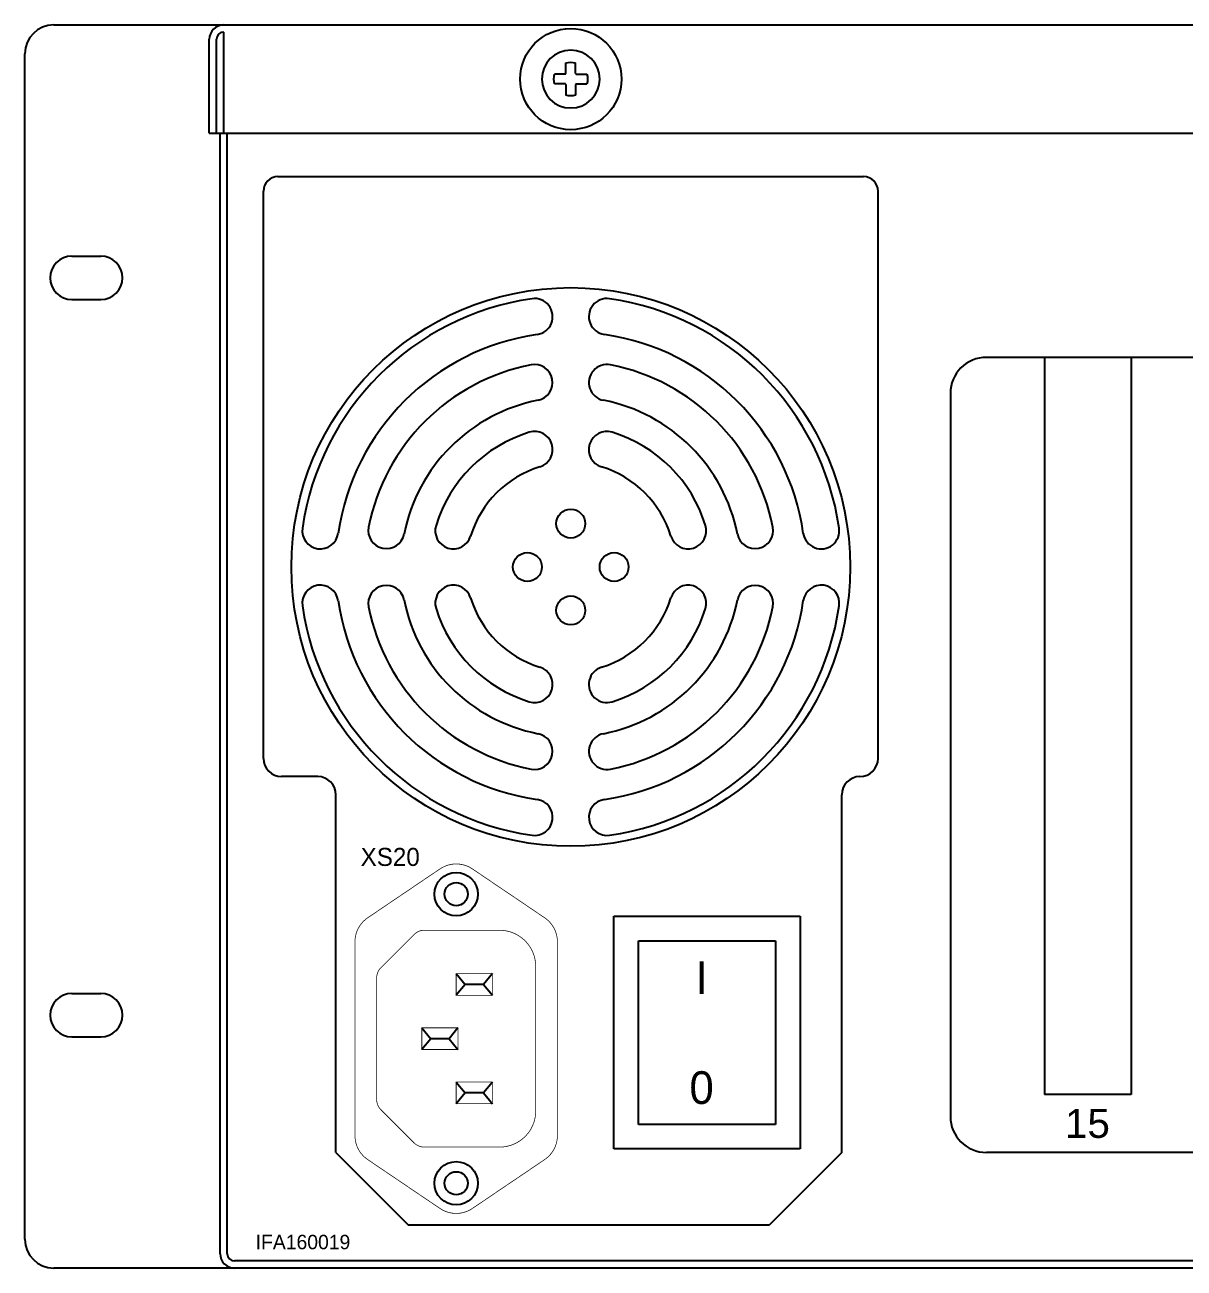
# Model space of a CAD drawing. Extents: x -2364 to 9601, y -871 to 1549.
# Drawn here: x -1184.8 to -1024.5, y 930.8 to 1102.8 of the extents above; entities that cross this region are included whole.
import ezdxf
from ezdxf.enums import TextEntityAlignment as Align

# ---------------------------------------------------------------- set-up
doc = ezdxf.new("R2010")
doc.units = 0
doc.layers.get('0').update_dxf_attribs({"linetype": 'CONTINUOUS'})

# ---------------------------------------------------------------- blocks, each defined once
blk = doc.blocks.new('DIN7985_M4_TV')
for p, q in [((-0.67, 0.75), (-0.67, 2.24)), ((0.67, 0.75), (0.67, 2.24)), ((-0.75, 0.67), (-2.24, 0.67)), ((0.75, 0.67), (2.24, 0.67)), ((-0.75, -0.67), (-2.24, -0.67)), ((-0.67, -0.75), (-0.67, -2.24)), ((0.67, -0.75), (0.67, -2.24)), ((0.75, -0.67), (2.24, -0.67))]:
    blk.add_line(p, q)
blk.add_circle((0, 0), 4)
for radius, start, end in [(2.33, 73.3985, 106.6015), (2.33, 163.3985, 196.6015), (1, 131.8103, 138.1897), (1, 41.8103, 48.1897), (2.33, 343.3985, 16.6015), (1, 221.8103, 228.1897), (1, 311.8103, 318.1897), (2.33, 253.3985, 286.6015)]:
    blk.add_arc((0, 0), radius, start, end)

msp = doc.modelspace()

# ---------------------------------------------------------------- linework, layer by layer
for p, q in [((-1180.83601, 1102.82924), (-709.83601, 1102.82924)), ((-1157.33601, 1102.82924), (-731.33601, 1102.82924)), ((-1159.33601, 1087.82924), (-1159.33601, 1100.82924)), ((-1158.33601, 1087.82924), (-1158.33601, 1100.82924)), ((-1157.33601, 1101.82924), (-1157.33601, 1101.82924)), ((-1157.33601, 1087.82924), (-1157.33601, 1101.82924)), ((-1184.83601, 934.82924), (-1184.83601, 1098.82924)), ((-1159.33601, 1087.82924), (-729.33601, 1087.82924)), ((-1157.83601, 932.82924), (-1157.83601, 1087.82924)), ((-1156.83601, 932.82924), (-1156.83601, 1087.82924)), ((-1149.83601, 1081.82924), (-1068.83601, 1081.82924)), ((-1151.83601, 1001.32924), (-1151.83601, 1079.82924)), ((-1066.83601, 1001.32924), (-1066.83601, 1079.82924)), ((-1178.33601, 1070.82924), (-1174.33601, 1070.82924)), ((-1178.33601, 1064.82924), (-1174.33601, 1064.82924)), ((-751.83601, 1056.82924), (-1051.83601, 1056.82924)), ((-1043.83601, 1056.82924), (-1043.83601, 954.82924)), ((-1031.83601, 1056.82924), (-1031.83601, 954.82924)), ((-1031.83601, 1056.82924), (-1031.83601, 954.82924)), ((-1056.83601, 1051.82924), (-1056.83601, 951.82924)), ((-1144.33601, 998.82924), (-1149.33601, 998.82924)), ((-1069.33601, 998.82924), (-1069.33601, 998.82924)), ((-1141.83601, 946.82924), (-1141.83601, 996.32924)), ((-1071.83601, 946.82924), (-1071.83601, 996.32924)), ((-1103.37054, 947.32621), (-1103.37054, 979.50516)), ((-1103.37054, 979.50516), (-1077.60573, 979.50516)), ((-1077.60573, 979.50516), (-1077.60573, 947.32621)), ((-1099.97876, 950.71799), (-1099.97876, 976.11339)), ((-1099.97876, 976.11339), (-1080.99751, 976.11339)), ((-1080.99751, 976.11339), (-1080.99751, 950.71799)), ((-1125.1819, 971.57252), (-1123.9473, 970.07252)), ((-1120.1819, 971.57252), (-1121.4165, 970.07252)), ((-1178.33601, 968.82924), (-1174.33601, 968.82924)), ((-1123.9473, 970.07252), (-1125.1819, 968.57252)), ((-1121.4165, 970.07252), (-1123.9473, 970.07252)), ((-1121.4165, 970.07252), (-1120.1819, 968.57252)), ((-1129.9319, 964.07252), (-1128.6973, 962.57252)), ((-1124.9319, 964.07252), (-1126.1665, 962.57252)), ((-1178.33601, 962.82924), (-1174.33601, 962.82924)), ((-1128.6973, 962.57252), (-1129.9319, 961.07252)), ((-1126.1665, 962.57252), (-1128.6973, 962.57252)), ((-1126.1665, 962.57252), (-1124.9319, 961.07252)), ((-1125.1819, 956.57252), (-1123.9473, 955.07252)), ((-1120.1819, 956.57252), (-1121.4165, 955.07252)), ((-1123.9473, 955.07252), (-1125.1819, 953.57252)), ((-1121.4165, 955.07252), (-1123.9473, 955.07252)), ((-1121.4165, 955.07252), (-1120.1819, 953.57252)), ((-1031.83601, 954.82924), (-1043.83601, 954.82924)), ((-1080.99751, 950.71799), (-1099.97876, 950.71799)), ((-1141.83601, 946.82924), (-1131.83601, 936.82924)), ((-1077.60573, 947.32621), (-1103.37054, 947.32621)), ((-1071.83601, 946.82924), (-1081.83601, 936.82924)), ((-751.83601, 946.82924), (-1051.83601, 946.82924)), ((-1131.83601, 936.82924), (-1081.83601, 936.82924)), ((-709.83601, 930.82924), (-1180.83601, 930.82924)), ((-732.83601, 931.82924), (-1155.83601, 931.82924)), ((-732.83601, 930.82924), (-1155.83601, 930.82924))]:
    msp.add_line(p, q)
at = {"const_width": 0.1}
for points in [[(-1111.1819, 975.98206), (-1111.1819, 949.16299, -0.248970266), (-1112.94066, 945.84985), (-1122.94066, 939.08515, -0.306467457), (-1127.42314, 939.08515), (-1137.42314, 945.84985, -0.248970266), (-1139.1819, 949.16299), (-1139.1819, 975.98206, -0.248970266), (-1137.42314, 979.29519), (-1127.42314, 986.0599, -0.306467457), (-1122.94066, 986.0599), (-1112.94066, 979.29519, -0.248970266)], [(-1114.1819, 972.57252), (-1114.1819, 952.57252, -0.414213562), (-1119.1819, 947.57252), (-1129.59611, 947.57252, -0.198912367), (-1131.01033, 948.15831), (-1135.59611, 952.74409, -0.198912367), (-1136.1819, 954.15831), (-1136.1819, 970.98674, -0.198912367), (-1135.59611, 972.40095), (-1131.01033, 976.98674, -0.198912367), (-1129.59611, 977.57252), (-1119.1819, 977.57252, -0.414213562)]]:
    msp.add_lwpolyline(points, format="xyb", close=True, dxfattribs=at)
for points in [[(-1120.1819, 971.57252), (-1120.1819, 968.57252), (-1125.1819, 968.57252), (-1125.1819, 971.57252)], [(-1124.9319, 964.07252), (-1124.9319, 961.07252), (-1129.9319, 961.07252), (-1129.9319, 964.07252)], [(-1120.1819, 956.57252), (-1120.1819, 953.57252), (-1125.1819, 953.57252), (-1125.1819, 956.57252)]]:
    msp.add_lwpolyline(points, close=True, dxfattribs=at)
for centre, radius in [((-1109.33601, 1095.32924), 7), ((-1109.33601, 1027.82924), 38.64337), ((-1109.33601, 1033.82924), 2), ((-1115.33601, 1027.82924), 2), ((-1103.33601, 1027.82924), 2), ((-1109.33601, 1021.82924), 2), ((-1125.1819, 982.57252), 3), ((-1125.1819, 982.57252), 1.6), ((-1125.1819, 942.57252), 3), ((-1125.1819, 942.57252), 1.6)]:
    msp.add_circle(centre, radius)
for centre, radius, start, end in [((-1180.83601, 1098.82924), 4, 90, 180), ((-1157.33601, 1100.82924), 2, 90, 180), ((-1157.33601, 1100.82924), 1, 90, 180), ((-1149.83601, 1079.82924), 2, 90, 180), ((-1068.83601, 1079.82924), 2, 0, 90), ((-1178.33601, 1067.82924), 3, 90, 270), ((-1174.33601, 1067.82924), 3, 270, 90), ((-1109.33601, 1027.82924), 37.5, 98.2166102, 171.7792904), ((-1114.33806, 1062.46995), 2.5, 278.2166102, 98.2166102), ((-1104.33395, 1062.46995), 2.5, 81.7833898, 261.7833898), ((-1109.33601, 1027.82924), 37.5, 8.2207096, 81.7833898), ((-1109.33601, 1027.82924), 32.5, 98.2166102, 171.7792904), ((-1109.33601, 1027.82924), 32.5, 8.2207096, 81.7833898), ((-1051.83601, 1051.82924), 5, 90, 180), ((-1109.33601, 1027.82924), 28.5, 101.106334, 168.8252036), ((-1114.3444, 1053.34229), 2.5, 281.106334, 101.106334), ((-1104.32761, 1053.34229), 2.5, 78.893666, 258.893666), ((-1109.33601, 1027.82924), 28.5, 11.1747964, 78.893666), ((-1109.33601, 1027.82924), 23.5, 101.106334, 168.8252036), ((-1109.33601, 1027.82924), 23.5, 11.1747964, 78.893666), ((-1109.33601, 1027.82924), 19.5, 107.1155357, 162.8427062), ((-1114.3391, 1044.07636), 2.5, 287.1155357, 107.1155357), ((-1104.33291, 1044.07636), 2.5, 72.8844643, 252.8844643), ((-1109.33601, 1027.82924), 19.5, 17.1572938, 72.8844643), ((-1109.33601, 1027.82924), 14.5, 107.1155357, 162.8427062), ((-1109.33601, 1027.82924), 14.5, 17.1572938, 72.8844643), ((-1143.97637, 1032.83377), 2.5, 171.7792904, 351.7792904), ((-1134.84306, 1032.86811), 2.5, 168.8252036, 348.8252036), ((-1125.57948, 1032.84417), 2.5, 162.8427062, 342.8427062), ((-1093.09253, 1032.84417), 2.5, 197.1572938, 17.1572938), ((-1083.82895, 1032.86811), 2.5, 191.1747964, 11.1747964), ((-1074.69564, 1032.83377), 2.5, 188.2207096, 8.2207096), ((-1143.97637, 1022.8247), 2.5, 8.2207096, 188.2207096), ((-1134.84306, 1022.79036), 2.5, 11.1747964, 191.1747964), ((-1125.57948, 1022.8143), 2.5, 17.1572938, 197.1572938), ((-1093.09253, 1022.8143), 2.5, 342.8427062, 162.8427062), ((-1083.82895, 1022.79036), 2.5, 348.8252036, 168.8252036), ((-1074.69564, 1022.8247), 2.5, 351.7792904, 171.7792904), ((-1109.33601, 1027.82924), 14.5, 197.1572938, 252.8844643), ((-1109.33601, 1027.82924), 14.5, 287.1155357, 342.8427062), ((-1109.33601, 1027.82924), 37.5, 188.2207096, 261.7833898), ((-1109.33601, 1027.82924), 32.5, 188.2207096, 261.7833898), ((-1109.33601, 1027.82924), 28.5, 191.1747964, 258.893666), ((-1109.33601, 1027.82924), 23.5, 191.1747964, 258.893666), ((-1109.33601, 1027.82924), 19.5, 197.1572938, 252.8844643), ((-1109.33601, 1027.82924), 23.5, 281.106334, 348.8252036), ((-1109.33601, 1027.82924), 32.5, 278.2166102, 351.7792904), ((-1109.33601, 1027.82924), 37.5, 278.2166102, 351.7792904), ((-1109.33601, 1027.82924), 28.5, 281.106334, 348.8252036), ((-1109.33601, 1027.82924), 19.5, 287.1155357, 342.8427062), ((-1114.3391, 1011.58211), 2.5, 252.8844643, 72.8844643), ((-1104.33291, 1011.58211), 2.5, 107.1155357, 287.1155357), ((-1114.3444, 1002.31618), 2.5, 258.893666, 78.893666), ((-1104.32761, 1002.31618), 2.5, 101.106334, 281.106334), ((-1149.33601, 1001.32924), 2.5, 180, 270), ((-1069.33601, 1001.32924), 2.5, 270, 0), ((-1144.33601, 996.32924), 2.5, 0, 90), ((-1069.33601, 996.32924), 2.5, 90, 180), ((-1114.33806, 993.18852), 2.5, 261.7833898, 81.7833898), ((-1104.33395, 993.18852), 2.5, 98.2166102, 278.2166102), ((-1178.33601, 965.82924), 3, 90, 270), ((-1174.33601, 965.82924), 3, 270, 90), ((-1051.83601, 951.82924), 5, 180, 270), ((-1180.83601, 934.82924), 4, 180, 270), ((-1155.83601, 932.82924), 2, 180, 270), ((-1155.83601, 932.82924), 1, 180, 270)]:
    msp.add_arc(centre, radius, start, end)

# ---------------------------------------------------------------- block references
at = {"xscale": -1}
msp.add_blockref('DIN7985_M4_TV', (-1109.33601, 1095.32924), dxfattribs=at)

# ---------------------------------------------------------------- texts
msp.add_text('XS20', height=2.5).set_placement((-1130.21854, 985.7211), align=Align.BOTTOM_RIGHT)
for s, p in [('I', (-1091.23813, 968.76454)), ('0', (-1091.23813, 953.54447))]:
    msp.add_text(s, height=4.52237).set_placement(p, align=Align.CENTER)
at = {"color": 7, "lineweight": 13}
msp.add_text('IFA160019', height=2, dxfattribs=at).set_placement((-1152.91306, 933.44196))
at = {"insert": (-1037.87757, 950.81745), "char_height": 4, "attachment_point": 5}
msp.add_mtext_dynamic_manual_height_columns('{\\fArial|b0|i0|c0|p34;15}', width=13, gutter_width=10, heights=[0], dxfattribs=at)

doc.saveas('drawing.dxf')
